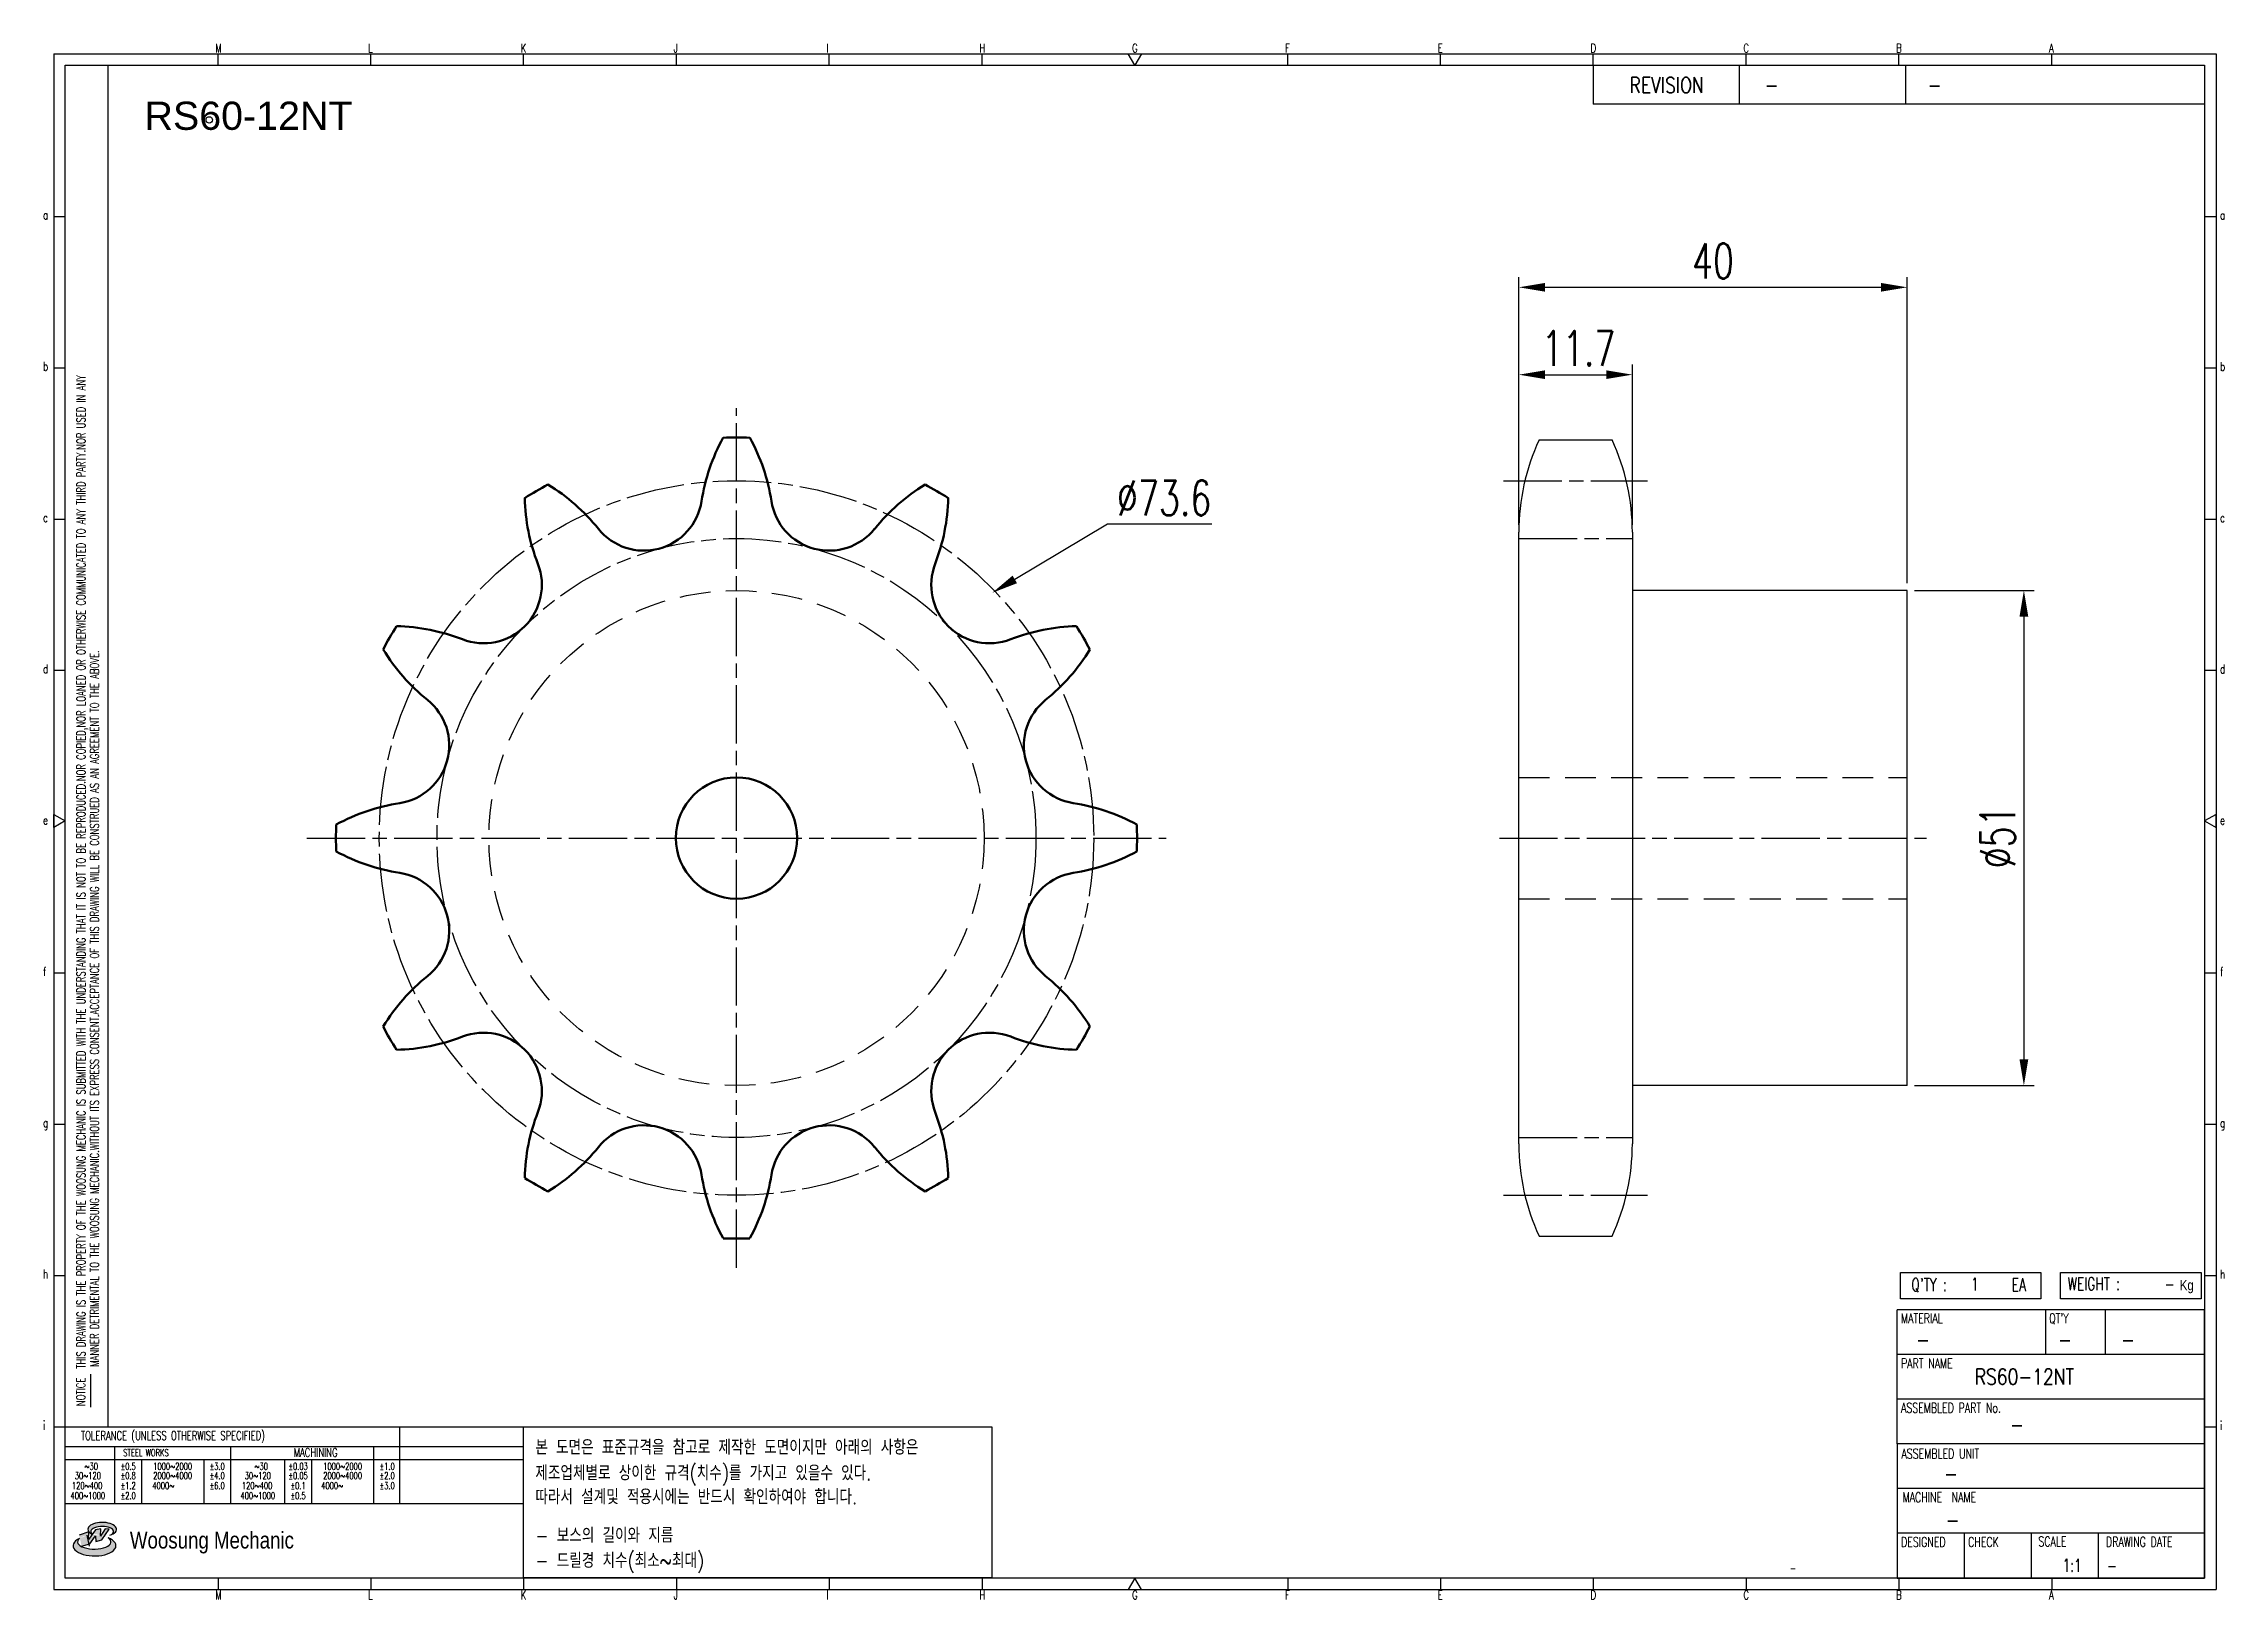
# Model space of a CAD drawing. Header units: millimetres. Extents: x 24106 to 24330, y 31 to 191.
import ezdxf
from ezdxf.enums import TextEntityAlignment as Align

# ---------------------------------------------------------------- set-up
doc = ezdxf.new("R2010")
doc.units = ezdxf.units.MM
for name, pattern in [('AM_ISO08W050', [18, 12, -1.5, 3, -1.5]), ('AM_ISO08W050x2', [9, 6, -0.75, 1.5, -0.75]), ('HIDDEN', [9.525, 6.35, -3.175])]:
    doc.linetypes.add(name, pattern=pattern)
for name, color, linetype, lineweight in [('22', 30, 'AM_ISO08W050', 25), ('AM_0N', 7, 'Continuous', 50), ('AM_7N', 4, 'AM_ISO08W050', 25)]:
    doc.layers.add(name, color=color, linetype=linetype, lineweight=lineweight)
for name, color, linetype in [('HL', 2, 'HIDDEN'), ('S-DIM', 7, 'Continuous'), ('TITLE', 7, 'Continuous'), ('도면레이아웃', 7, 'Continuous')]:
    doc.layers.add(name, color=color, linetype=linetype)
doc.styles.add('HAN', font='ROMANS.shx', dxfattribs={"width": 0.7, "bigfont": 'whgtxt.shx'})
doc.styles.add('HKD_ST2', font='romans.shx', dxfattribs={"width": 0.7, "height": 4, "bigfont": '@extfont2.shx'})
doc.styles.add('HSG', font='SIMPLEX.shx', dxfattribs={"width": 0.7, "bigfont": 'HSG.shx'})
doc.styles.add('ROMANS', font='romans.shx', dxfattribs={"width": 0.7, "bigfont": 'whgtxt.shx'})
doc.styles.add('SLDTEXTSTYLE4', font='arial.ttf', dxfattribs={"width": 0.8})
doc.styles.get("Standard").update_dxf_attribs({"font": 'arial.ttf'})
doc.dimstyles.new('APP6', dxfattribs={"dimscale": 1.5, "dimtxt": 2.4, "dimasz": 1.8, "dimexe": 0.7, "dimexo": 0.5, "dimgap": 0.6, "dimtad": 1, "dimtoh": 1, "dimdec": 1, "dimrnd": 0.01, "dimzin": 9, "dimdsep": 46, "dimtxsty": 'HSG', "dimcen": 0, "dimclrd": 1, "dimclre": 1, "dimclrt": 256, "dimazin": 2, "dimtp": 1, "dimtm": 1, "dimtfac": 0.5, "dimtdec": 1, "dimtofl": 0, "dimtmove": 0, "dimatfit": 3, "dimfxl": 0, "dimtvp": 1, "dimtolj": 2, "dimlwd": -1, "dimlwe": -1, "dimarcsym": 0})

# ---------------------------------------------------------------- blocks, each defined once
blk = doc.blocks.new('SUYWSHJH')
at = {"layer": '도면레이아웃'}
h = blk.add_hatch(color=10, dxfattribs=at)
h.paths.add_polyline_path([(1.544, 35.177), (1.554, 34.966), (1.779, 35.034), (2.054, 35.422), (1.908, 35.446), (1.728, 35.167), (1.741, 35.439), (1.547, 35.405), (1.292, 35.041), (1.295, 35.33), (0.943, 35.208), (1.03, 34.8), (1.336, 34.885)])
edge = h.paths.add_edge_path()
edge.add_ellipse((1.795, 35.421), major_axis=(-0.53, 0), ratio=0.487785, start_angle=122.36065, end_angle=403.39574)
edge.add_line((1.411, 35.244), (1.419, 35.261))
edge.add_ellipse((1.798, 35.344), major_axis=(-0.423, 0), ratio=0.444396, start_angle=131.58977, end_angle=386.19408, ccw=False)
edge = h.paths.add_edge_path()
edge.add_ellipse((1.512, 34.815), major_axis=(-0.793, 0), ratio=0.480113, start_angle=314.67633, end_angle=590.85213)
edge.add_ellipse((1.501, 34.958), major_axis=(-0.62, 0), ratio=0.43311, start_angle=331.7024, end_angle=574.42495, ccw=False)
for p, q in [((0, 90.118), (80.15, 90.118)), ((0, 90.118), (0, 33.191)), ((6.089, 89.693), (6.089, 90.118)), ((11.753, 89.693), (11.753, 90.118)), ((17.418, 89.693), (17.418, 90.118)), ((23.082, 89.693), (23.082, 90.118)), ((28.746, 89.693), (28.746, 90.118)), ((34.411, 89.693), (34.411, 90.118)), ((45.739, 89.693), (45.739, 90.118)), ((51.404, 89.693), (51.404, 90.118)), ((57.068, 89.693), (57.068, 90.118)), ((62.732, 89.693), (62.732, 90.118)), ((68.397, 89.693), (68.397, 90.118)), ((74.061, 89.693), (74.061, 90.118)), ((80.15, 90.118), (80.15, 33.191)), ((0, 84.085), (0.425, 84.085)), ((79.725, 84.085), (80.15, 84.085)), ((0, 78.478), (0.425, 78.478)), ((79.725, 78.478), (80.15, 78.478)), ((0, 72.87), (0.425, 72.87)), ((79.725, 72.87), (80.15, 72.87)), ((0, 67.262), (0.425, 67.262)), ((79.725, 67.262), (80.15, 67.262)), ((0, 56.047), (0.425, 56.047)), ((79.725, 56.047), (80.15, 56.047)), ((0, 50.439), (0.425, 50.439)), ((79.725, 50.439), (80.15, 50.439)), ((0, 44.832), (0.425, 44.832)), ((79.725, 44.832), (80.15, 44.832)), ((1.377, 39.947), (1.377, 41.174)), ((0, 39.224), (0.425, 39.224)), ((79.725, 39.224), (80.15, 39.224)), ((0, 33.191), (80.15, 33.191)), ((6.089, 33.616), (6.089, 33.191)), ((11.753, 33.616), (11.753, 33.191)), ((17.418, 33.616), (17.418, 33.191)), ((23.082, 33.616), (23.082, 33.191)), ((28.746, 33.616), (28.746, 33.191)), ((34.411, 33.616), (34.411, 33.191)), ((45.739, 33.616), (45.739, 33.191)), ((51.404, 33.616), (51.404, 33.191)), ((57.068, 33.616), (57.068, 33.191)), ((62.732, 33.616), (62.732, 33.191)), ((68.397, 33.616), (68.397, 33.191)), ((74.061, 33.616), (74.061, 33.191))]:
    blk.add_line(p, q)
at = {"color": 2}
for p, q in [((2.017, 39.224), (2.017, 89.693)), ((0.425, 39.224), (17.418, 39.224)), ((12.816, 39.224), (12.816, 36.382)), ((17.418, 33.616), (17.418, 39.224)), ((0.425, 38.487), (17.418, 38.487)), ((0.425, 38.012), (17.418, 38.012)), ((2.257, 38.487), (2.257, 36.382)), ((3.257, 38.012), (3.257, 36.382)), ((5.557, 38.012), (5.557, 36.382)), ((6.557, 38.5), (6.557, 36.382)), ((8.557, 38.012), (8.557, 36.382)), ((9.557, 38.026), (9.557, 36.382)), ((11.857, 38.487), (11.857, 36.382)), ((0.425, 36.382), (17.418, 36.382))]:
    blk.add_line(p, q, dxfattribs=at)
at = {"color": 6, "ltscale": 0.5}
for p, q in [((57.068, 89.693), (57.068, 88.246)), ((62.47, 89.693), (62.47, 88.246)), ((68.635, 89.693), (68.635, 88.246)), ((79.725, 88.246), (57.068, 88.246)), ((68.336, 38.59), (68.336, 43.563)), ((79.725, 43.563), (68.336, 43.563)), ((73.827, 43.563), (73.827, 41.905)), ((76.037, 43.563), (76.037, 41.905)), ((79.725, 38.59), (79.725, 43.563)), ((79.725, 41.905), (68.336, 41.905)), ((79.725, 40.248), (68.336, 40.248)), ((68.336, 38.59), (68.336, 33.616)), ((79.725, 38.59), (68.336, 38.59)), ((79.725, 33.616), (79.725, 38.59)), ((79.725, 36.932), (68.336, 36.932)), ((79.725, 35.274), (68.336, 35.274)), ((70.822, 33.616), (70.822, 35.274)), ((73.309, 33.616), (73.309, 35.274)), ((75.796, 33.616), (75.796, 35.274)), ((68.336, 33.616), (79.725, 33.616))]:
    blk.add_line(p, q, dxfattribs=at)
for points in [[(40.075, 89.693), (39.83, 90.118), (40.32, 90.118)], [(0.425, 89.693), (79.725, 89.693), (79.725, 33.616), (0.425, 33.616)], [(0.425, 61.679), (0, 61.433), (0, 61.924)], [(79.725, 61.679), (80.15, 61.433), (80.15, 61.924)], [(40.075, 33.616), (39.83, 33.191), (40.32, 33.191)]]:
    blk.add_lwpolyline(points, close=True)
at = {"layer": 'TITLE', "color": 20}
for p, q in [((68.449, 43.961), (68.449, 44.936)), ((68.449, 44.936), (73.654, 44.936)), ((73.654, 44.936), (73.654, 43.961)), ((74.39, 43.961), (74.39, 44.936)), ((74.39, 44.936), (79.595, 44.936)), ((79.595, 44.936), (79.595, 43.961)), ((73.654, 43.961), (68.449, 43.961)), ((79.595, 43.961), (74.39, 43.961))]:
    blk.add_line(p, q, dxfattribs=at)
at = {"layer": '도면레이아웃'}
for p, q in [((1.295, 35.33), (0.943, 35.208)), ((1.03, 34.8), (1.336, 34.885)), ((1.224, 35.208), (1.311, 34.8)), ((1.224, 35.208), (1.224, 35.208)), ((1.547, 35.405), (1.292, 35.041)), ((1.292, 35.041), (1.295, 35.33)), ((1.336, 34.885), (1.544, 35.177)), ((1.419, 35.261), (1.411, 35.244)), ((1.544, 35.177), (1.554, 34.966)), ((1.741, 35.439), (1.547, 35.405)), ((1.554, 34.966), (1.779, 35.034)), ((1.908, 35.446), (1.728, 35.167)), ((1.728, 35.167), (1.741, 35.439)), ((1.779, 35.034), (2.054, 35.422)), ((2.054, 35.422), (1.908, 35.446))]:
    blk.add_line(p, q, dxfattribs=at)
for centre, major_axis, ratio, start_param, end_param in [((1.795, 35.421), (-0.53, 0), 0.487785, 2.135596, 7.040584), ((1.512, 34.815), (-0.793, 0), 0.480113, 5.492138, 10.312315), ((1.501, 34.958), (-0.62, 0), 0.43311, 5.789299, 10.025607), ((1.798, 35.344), (-0.423, 0), 0.444396, 2.296675, 6.740358)]:
    blk.add_ellipse(centre, major_axis=major_axis, ratio=ratio, start_param=start_param, end_param=end_param, dxfattribs=at)
at = {"color": 4, "style": 'HKD_ST2', "width": 0.7}
for s, p in [('M', (5.988, 90.164)), ('L', (11.652, 90.164)), ('K', (17.316, 90.164)), ('J', (22.981, 90.164)), ('I', (28.645, 90.164)), ('H', (34.309, 90.164)), ('G', (39.974, 90.164)), ('F', (45.638, 90.164)), ('E', (51.302, 90.164)), ('D', (56.967, 90.164)), ('C', (62.631, 90.164)), ('B', (68.295, 90.164)), ('A', (73.96, 90.164)), ('a', (-0.395, 83.976)), ('a', (80.305, 83.97)), ('b', (-0.395, 78.368)), ('b', (80.305, 78.362)), ('c', (-0.395, 72.76)), ('c', (80.305, 72.754)), ('d', (-0.395, 67.153)), ('d', (80.305, 67.147)), ('e', (-0.395, 61.545)), ('e', (80.305, 61.539)), ('f', (-0.395, 55.937)), ('f', (80.305, 55.931)), ('g', (-0.395, 50.33)), ('g', (80.305, 50.324)), ('h', (-0.395, 44.722)), ('h', (80.305, 44.716)), ('i', (-0.395, 39.114)), ('i', (80.305, 39.108)), ('M', (5.988, 32.824)), ('L', (11.652, 32.824)), ('K', (17.316, 32.824)), ('J', (22.981, 32.824)), ('I', (28.645, 32.824)), ('H', (34.309, 32.824)), ('G', (39.974, 32.824)), ('F', (45.638, 32.824)), ('E', (51.302, 32.824)), ('D', (56.967, 32.824)), ('C', (62.631, 32.824)), ('B', (68.295, 32.824)), ('A', (73.96, 32.824))]:
    blk.add_text(s, height=0.326, dxfattribs=at).set_placement(p)
for s, height, style, width, p in [('REVISION', 0.5806, 'HAN', 0.8, (58.415, 88.664)), ('-', 0.581, 'HAN', 0.8, (63.426, 88.664)), ('-', 0.581, 'HAN', 0.8, (69.468, 88.664)), ("Q'TY : ", 0.4746, 'HKD_ST2', 0.7, (68.857, 44.253)), ('1', 0.475, 'HKD_ST2', 0.7, (71.071, 44.275)), ('EA', 0.4746, 'HKD_ST2', 0.7, (72.578, 44.253)), ('WEIGHT : ', 0.4746, 'HKD_ST2', 0.7, (74.65, 44.286)), ('-', 0.581, 'HAN', 0.8, (69.029, 42.157)), ('-', 0.581, 'HAN', 0.8, (74.289, 42.157)), ('-', 0.581, 'HAN', 0.8, (76.623, 42.157)), ('-', 0.581, 'HAN', 0.8, (72.515, 39.013)), ('-', 0.581, 'HAN', 0.8, (70.067, 37.189)), ('-', 0.581, 'HAN', 0.8, (70.126, 35.48)), ('1:1', 0.4746, 'HKD_ST2', 0.7, (74.458, 33.848)), ('-', 0.475, 'HKD_ST2', 0.7, (76.112, 33.837))]:
    blk.add_text(s, height=height, dxfattribs=dict(style=style, width=width)).set_placement(p)
at = {"color": 6, "style": 'HKD_ST2', "width": 0.7}
for s, p in [(' THIS DRAWING IS THE PROPERTY OF THE WOOSUNG MECHANIC IS SUBMITTED WITH THE UNDERSTANDING THAT IT IS NOT TO BE REPRODUCED.NOR COPIED,NOR LOANED OR OTHERWISE COMMUNICATED TO ANY THIRD PARTY.NOR USED IN ANY', (1.173, 41.217)), ('MANNER DETRIMENTAL TO THE WOOSUNG MECHANIC.WITHOUT ITS EXPRESS CONSENT.ACCEPTANCE OF THIS DRAWING WILL BE CONSTRUED AS AN AGREEMENT TO THE ABOVE.', (1.672, 41.447))]:
    blk.add_text(s, height=0.326266, rotation=90, dxfattribs=at).set_placement(p)
at = {"style": 'HKD_ST2', "width": 0.7}
blk.add_text('-', height=0.475, dxfattribs=at).set_placement((78.613, 44.286), align=Align.RIGHT)
at = {"color": 4, "style": 'HKD_ST2', "width": 0.7}
for s, height, p in [('MATERIAL', 0.3651, (68.474, 43.425)), ("QT'Y", 0.3651, (73.965, 43.425)), ('PART NAME', 0.3651, (68.474, 41.756)), ('ASSEMBLED PART No.', 0.36511, (68.474, 40.109)), ('ASSEMBLED UNIT', 0.36511, (68.49, 38.408)), ('MACHINE  NAME', 0.36511, (68.532, 36.794)), ('DESIGNED', 0.3651, (68.474, 35.136)), ('CHECK', 0.3651, (70.961, 35.136)), ('SCALE', 0.3651, (73.566, 35.153)), ('DRAWING DATE', 0.36511, (76.071, 35.141))]:
    blk.add_text(s, height=height, dxfattribs=at).set_placement(p, align=Align.TOP_LEFT)
at = {"style": 'HKD_ST2', "width": 0.7}
blk.add_text('NOTICE', height=0.3263, rotation=90, dxfattribs=at).set_placement((1.163, 39.988))
for s, height, style, width, p in [('TOLERANCE (UNLESS OTHERWISE SPECIFIED)', 0.32627, 'HKD_ST2', 0.7, (4.417, 38.896)), ('-', 0.326, 'ROMANS', 0.65, (64.469, 33.975))]:
    blk.add_text(s, height=height, dxfattribs=dict(style=style, width=width)).set_placement(p, align=Align.MIDDLE_CENTER)
at = {"color": 4, "style": 'HKD_ST2', "width": 0.7}
for s, height, p in [('STEEL WORKS', 0.26101, (3.416, 38.268)), ('MACHINING', 0.3263, (9.707, 38.27)), ('%%P0.5', 0.261, (2.757, 37.762)), ('%%P0.8', 0.261, (2.757, 37.411)), ('%%P3.0', 0.261, (6.057, 37.762)), ('%%P4.0', 0.261, (6.057, 37.411)), ('%%P0.03', 0.261, (9.057, 37.762)), ('%%P0.05', 0.261, (9.057, 37.411)), ('%%P1.0', 0.261, (12.357, 37.762)), ('%%P2.0', 0.261, (12.357, 37.411)), ('%%P1.2', 0.261, (2.757, 37.045)), ('%%P2.0', 0.261, (2.757, 36.67)), ('%%P6.0', 0.261, (6.057, 37.045)), ('%%P0.1', 0.261, (9.057, 37.045)), ('%%P0.5', 0.261, (9.057, 36.67)), ('%%P3.0', 0.261, (12.357, 37.045))]:
    blk.add_text(s, height=height, dxfattribs=at).set_placement(p, align=Align.MIDDLE)
for s, height, p in [('30%%126120', 0.261, (1.263, 37.411)), ('%%12630', 0.261, (1.389, 37.762)), ('2000%%1264000', 0.26101, (4.407, 37.411)), ('1000%%1262000', 0.26101, (4.407, 37.762)), ('30%%126120', 0.261, (7.563, 37.411)), ('%%12630', 0.261, (7.689, 37.762)), ('2000%%1264000', 0.26101, (10.707, 37.411)), ('1000%%1262000', 0.26101, (10.707, 37.762)), ('400%%1261000', 0.26101, (1.263, 36.67)), ('120%%126400', 0.26101, (1.237, 37.045)), ('4000%%126', 0.261, (4.061, 37.045)), ('400%%1261000', 0.26101, (7.563, 36.67)), ('120%%126400', 0.26101, (7.537, 37.045)), ('4000%%126', 0.261, (10.321, 37.045))]:
    blk.add_text(s, height=height, dxfattribs=at).set_placement(p, align=Align.MIDDLE_CENTER)
at = {"color": 1, "style": 'SLDTEXTSTYLE4', "width": 0.8}
blk.add_text('Woosung Mechanic', height=0.61957, dxfattribs=at).set_placement((2.822, 34.711))
at = {"layer": 'TITLE', "width": 0.8}
blk.add_text('Kg', height=0.3789, dxfattribs=at).set_placement((78.807, 44.286))
blk = doc.blocks.new('*D2')
at = {"layer": 'Defpoints', "color": 0, "transparency": 16777216}
for p in [(24203.38, 134.32), (24140.14, 96.66)]:
    blk.add_point(p, dxfattribs=at)
at = {"layer": 'S-DIM', "color": 1, "transparency": 16777216}
for p, q in [((24215.26, 141.39), (24205.7, 135.7)), ((24226, 141.39), (24215.26, 141.39))]:
    blk.add_line(p, q, dxfattribs=at)
blk.add_solid([(24205.47, 136.09), (24205.93, 135.31), (24203.38, 134.32)], dxfattribs=at)
at = {"layer": 'S-DIM', "transparency": 16777216, "insert": (24221.08, 144.09), "char_height": 3.6, "attachment_point": 5, "style": 'HSG'}
blk.add_mtext('\\A2;∅73.6', dxfattribs=at)
blk = doc.blocks.new('*D3')
at = {"layer": 'Defpoints', "color": 0, "transparency": 16777216}
for p in [(24269.32, 156.79), (24257.62, 140.57), (24269.32, 140.57)]:
    blk.add_point(p, dxfattribs=at)
at = {"layer": 'S-DIM', "color": 1, "transparency": 16777216}
for p, q in [((24257.62, 141.32), (24257.62, 157.84)), ((24269.32, 141.32), (24269.32, 157.84)), ((24260.32, 156.79), (24266.62, 156.79))]:
    blk.add_line(p, q, dxfattribs=at)
for points in [[(24260.32, 157.24), (24260.32, 156.34), (24257.62, 156.79)], [(24266.62, 157.24), (24266.62, 156.34), (24269.32, 156.79)]]:
    blk.add_solid(points, dxfattribs=at)
at = {"layer": 'S-DIM', "transparency": 16777216, "insert": (24263.78, 159.49), "char_height": 3.6, "attachment_point": 5, "style": 'HSG'}
blk.add_mtext('\\A2;11.7', dxfattribs=at)
blk = doc.blocks.new('*D4')
at = {"layer": 'Defpoints', "color": 0, "transparency": 16777216}
for p in [(24297.62, 165.79), (24257.62, 140.57), (24297.62, 134.56)]:
    blk.add_point(p, dxfattribs=at)
at = {"layer": 'S-DIM', "color": 1, "transparency": 16777216}
for p, q in [((24257.62, 141.32), (24257.62, 166.84)), ((24297.62, 135.31), (24297.62, 166.84)), ((24260.32, 165.79), (24294.92, 165.79))]:
    blk.add_line(p, q, dxfattribs=at)
for points in [[(24260.32, 166.24), (24260.32, 165.34), (24257.62, 165.79)], [(24294.92, 166.24), (24294.92, 165.34), (24297.62, 165.79)]]:
    blk.add_solid(points, dxfattribs=at)
at = {"layer": 'S-DIM', "transparency": 16777216, "insert": (24277.62, 168.49), "char_height": 3.6, "attachment_point": 5, "style": 'HSG'}
blk.add_mtext('\\A2;40', dxfattribs=at)
blk = doc.blocks.new('*D5')
at = {"layer": 'Defpoints', "color": 0, "transparency": 16777216}
for p in [(24297.62, 134.56), (24297.62, 83.56), (24309.65, 83.56)]:
    blk.add_point(p, dxfattribs=at)
at = {"layer": 'S-DIM', "color": 1, "transparency": 16777216}
for p, q in [((24298.37, 134.56), (24310.7, 134.56)), ((24309.65, 131.86), (24309.65, 86.26)), ((24298.37, 83.56), (24310.7, 83.56))]:
    blk.add_line(p, q, dxfattribs=at)
for points in [[(24309.2, 131.86), (24310.1, 131.86), (24309.65, 134.56)], [(24309.2, 86.26), (24310.1, 86.26), (24309.65, 83.56)]]:
    blk.add_solid(points, dxfattribs=at)
at = {"layer": 'S-DIM', "transparency": 16777216, "insert": (24306.95, 109.18), "char_height": 3.6, "attachment_point": 5, "rotation": 90, "style": 'HSG'}
blk.add_mtext('\\A2;%%c51', dxfattribs=at)

msp = doc.modelspace()

# ---------------------------------------------------------------- linework, layer by layer
for p, q in [((24259.7, 150.07), (24267.23, 150.07)), ((24257.62, 77.56), (24257.62, 140.57)), ((24269.32, 140.57), (24269.32, 77.56)), ((24297.62, 134.56), (24269.32, 134.56)), ((24297.62, 83.56), (24297.62, 134.56)), ((24297.62, 83.56), (24269.32, 83.56)), ((24259.7, 68.06), (24267.23, 68.06))]:
    msp.add_line(p, q)
at = {"color": 4}
msp.add_lwpolyline([(24155.1, 48.42), (24203.35, 48.42), (24203.35, 32.84), (24155.1, 32.84)], close=True, dxfattribs=at)
msp.add_circle((24122.72, 183.03), 0.336)
for centre, start, end in [((24280.32, 140.57), 155.2599, 180), ((24246.62, 140.57), 0, 24.7401), ((24280.32, 77.56), 180, 204.7401), ((24246.62, 77.56), 335.2599, 0)]:
    msp.add_arc(centre, 22.7, start, end)
at = {"layer": '22', "color": 4, "linetype": 'AM_ISO08W050x2'}
msp.add_line((24255.62, 109.06), (24299.62, 109.06), dxfattribs=at)
for radius in [36.8, 30.85]:
    msp.add_circle((24177.03, 109.06), radius, dxfattribs=at)
at = {"layer": 'AM_0N'}
msp.add_circle((24177.03, 109.06), 6.25, dxfattribs=at)
for centre, radius, start, end in [((24193.21, 140.71), 20.01, 151.3506, 171.25), ((24177.03, 109.06), 41.26, 88.0847, 91.9153), ((24160.85, 140.71), 20.01, 8.75, 28.6494), ((24177.03, 109.06), 41.26, 118.0847, 121.9153), ((24175.22, 144.56), 20.01, 181.3506, 201.25), ((24147.2, 128.38), 20.01, 38.75, 58.6494), ((24206.87, 128.38), 20.01, 121.3506, 141.25), ((24177.03, 109.06), 41.26, 58.0847, 61.9153), ((24178.84, 144.56), 20.01, 338.75, 358.6494), ((24167.49, 144.67), 6.01, 218.75, 351.25), ((24186.57, 144.67), 6.01, 188.75, 321.25), ((24150.97, 135.13), 6.01, 248.75, 21.25), ((24203.1, 135.13), 6.01, 158.75, 291.25), ((24177.03, 109.06), 41.26, 148.0847, 151.9153), ((24141.54, 110.88), 20.01, 68.75, 88.6494), ((24212.53, 110.88), 20.01, 91.3506, 111.25), ((24177.03, 109.06), 41.26, 28.0847, 31.9153), ((24157.72, 138.9), 20.01, 211.3506, 231.25), ((24196.35, 138.9), 20.01, 308.75, 328.6494), ((24141.43, 118.6), 6.01, 278.75, 51.25), ((24212.64, 118.6), 6.01, 128.75, 261.25), ((24145.39, 92.88), 20.01, 98.75, 118.6494), ((24208.68, 92.88), 20.01, 61.3506, 81.25), ((24177.03, 109.06), 41.26, 178.0847, 181.9153), ((24177.03, 109.06), 41.26, 358.0847, 1.9153), ((24145.39, 125.24), 20.01, 241.3506, 261.25), ((24208.68, 125.24), 20.01, 278.75, 298.6494), ((24141.43, 99.52), 6.01, 308.75, 81.25), ((24212.64, 99.52), 6.01, 98.75, 231.25), ((24157.72, 79.23), 20.01, 128.75, 148.6494), ((24196.35, 79.23), 20.01, 31.3506, 51.25), ((24177.03, 109.06), 41.26, 208.0847, 211.9153), ((24141.54, 107.25), 20.01, 271.3506, 291.25), ((24150.97, 83), 6.01, 338.75, 111.25), ((24203.1, 83), 6.01, 68.75, 201.25), ((24212.53, 107.25), 20.01, 248.75, 268.6494), ((24177.03, 109.06), 41.26, 328.0847, 331.9153), ((24175.22, 73.57), 20.01, 158.75, 178.6494), ((24167.49, 73.46), 6.01, 8.75, 141.25), ((24186.57, 73.46), 6.01, 38.75, 171.25), ((24178.84, 73.57), 20.01, 1.3506, 21.25), ((24147.2, 89.75), 20.01, 301.3506, 321.25), ((24206.87, 89.75), 20.01, 218.75, 238.6494), ((24193.21, 77.42), 20.01, 188.75, 208.6494), ((24160.85, 77.42), 20.01, 331.3506, 351.25), ((24177.03, 109.06), 41.26, 238.0847, 241.9153), ((24177.03, 109.06), 41.26, 298.0847, 301.9153), ((24177.03, 109.06), 41.26, 268.0847, 271.9153)]:
    msp.add_arc(centre, radius, start, end, dxfattribs=at)
at = {"layer": 'AM_7N', "linetype": 'AM_ISO08W050x2'}
for p, q in [((24177.03, 64.8), (24177.03, 153.33)), ((24256.05, 145.87), (24270.88, 145.87)), ((24257.62, 139.91), (24269.32, 139.91)), ((24132.77, 109.06), (24221.3, 109.06)), ((24257.62, 78.22), (24269.32, 78.22)), ((24256.05, 72.26), (24270.88, 72.26))]:
    msp.add_line(p, q, dxfattribs=at)
at = {"layer": 'HL', "ltscale": 0.5}
for p, q in [((24257.62, 115.31), (24297.62, 115.31)), ((24257.62, 102.81), (24297.62, 102.81))]:
    msp.add_line(p, q, dxfattribs=at)
msp.add_circle((24177.03, 109.06), 25.5, dxfattribs=at)

# ---------------------------------------------------------------- block references
at = {"xscale": 2.779053458626894, "yscale": 2.779053458626894, "zscale": 2.779053458626894}
msp.add_blockref('SUYWSHJH', (24106.7, -60.59), dxfattribs=at)

# ---------------------------------------------------------------- texts
at = {"color": 2}
msp.add_text('RS60-12NT', height=2.904, dxfattribs=at).set_placement((24116.05, 182.01))
at = {"style": 'HAN', "width": 0.8}
msp.add_text('RS60-12NT', height=1.614, dxfattribs=at).set_placement((24304.59, 52.76))
at = {"color": 4, "style": 'HAN', "width": 0.8}
for s, p in [('본 도면은 표준규격을 참고로 제작한 도면이지만 아래의 사항은', (24156.31, 45.54)), ('제조업체별로 상이한 규격(치수)를 가지고 있을수 있다.', (24156.31, 42.89)), ('따라서 설계및 적용시에는 반드시 확인하여야 합니다.', (24156.31, 40.43)), ('- 보스의 길이와 지름', (24156.31, 36.47)), ('- 드릴경 치수(최소~최대)', (24156.31, 33.87))]:
    msp.add_text(s, height=1.5267, dxfattribs=at).set_placement(p)

# ---------------------------------------------------------------- dimensions: what is measured, and where the dimension line sits
at = {"layer": 'S-DIM', "color": 1}
dim = msp.add_linear_dim(base=(24297.62, 165.79), p1=(24257.62, 140.57), p2=(24297.62, 134.56), dimstyle='APP6', dxfattribs=at)
dim.commit()
dim.dimension.update_dxf_attribs({"geometry": '*D4', "text_midpoint": (24277.62, 168.49)})
dim = msp.add_linear_dim(base=(24269.32, 156.79), p1=(24257.62, 140.57), p2=(24269.32, 140.57), dimstyle='APP6', dxfattribs=at)
dim.commit()
dim.dimension.update_dxf_attribs({"geometry": '*D3', "text_midpoint": (24263.78, 156.79), "dimtype": 128})
dim = msp.add_diameter_dim_2p(p1=(24140.14, 96.66), p2=(24203.38, 134.32), dimstyle='APP6', dxfattribs=at)
dim.commit()
dim.dimension.update_dxf_attribs({"geometry": '*D2', "text_midpoint": (24221.08, 141.39), "dimtype": 131})
dim = msp.add_linear_dim(base=(24309.65, 83.56), p1=(24297.62, 134.56), p2=(24297.62, 83.56), angle=90, text='%%c<>', dimstyle='APP6', dxfattribs=at)
dim.commit()
dim.dimension.update_dxf_attribs({"geometry": '*D5', "text_midpoint": (24309.65, 109.18), "dimtype": 128})

doc.saveas('drawing.dxf')
